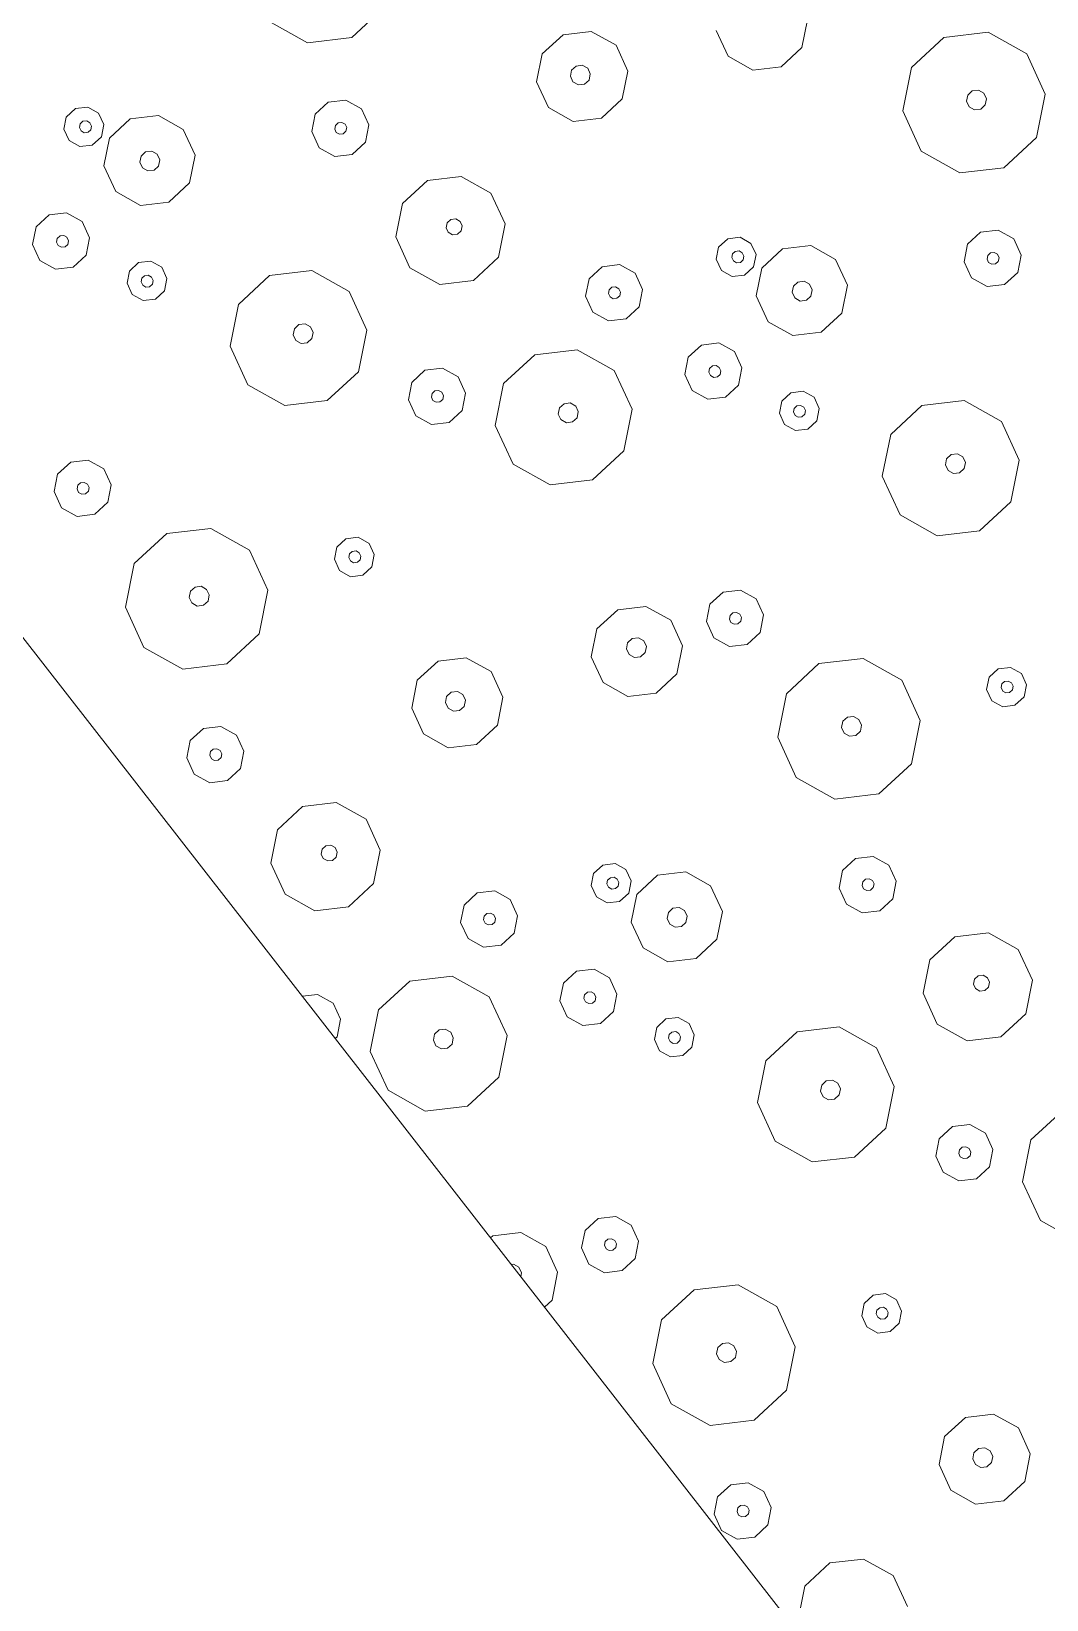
# Model space of a CAD drawing. Header units: metres. Extents: x -2858 to 512, y -1995 to 1252.
# Drawn here: x -969.547 to -966.717, y -838.808 to -834.436 of the extents above; entities that cross this region are included whole.
import ezdxf
from ezdxf.lldxf.tags import DXFTag

# ---------------------------------------------------------------- set-up
doc = ezdxf.new("R2010")
doc.units = ezdxf.units.M
doc.layers.add('Calque commun', color=7, linetype='Continuous')
doc.layers.add('Calque11', color=7, linetype='Continuous')
tags = doc.linetypes.add('HIDDENX2', pattern=[0.75, 0.5, -0.25]).pattern_tags.tags
tags[6:7] = [DXFTag(74, 4), DXFTag(75, 0), DXFTag(340, '0'), DXFTag(46, 1.0), DXFTag(50, 0.0), DXFTag(44, 0.0), DXFTag(45, 0.0)]
tags[4:5] = [DXFTag(74, 4), DXFTag(75, 0), DXFTag(340, '0'), DXFTag(46, 1.0), DXFTag(50, 0.0), DXFTag(44, 0.0), DXFTag(45, 0.0)]

# ---------------------------------------------------------------- blocks, each defined once
blk = doc.blocks.new('geometrebondepartleger')
at = {"layer": 'Calque11', "color": 7, "linetype": 'Continuous', "lineweight": 9}
blk.add_line((150.3457, 147.4392, 79), (130.1803, 35.9078, 79), dxfattribs=at)
blk = doc.blocks.new('pattern')
at = {"layer": 'Calque commun', "color": 54, "linetype": 'Continuous', "lineweight": 9}
for p, q in [((61.6677, 38.6803), (61.7358, 38.7205)), ((61.7358, 38.7205), (61.8146, 38.713)), ((61.8146, 38.713), (61.8739, 38.6606)), ((62.1756, 38.6228), (62.2133, 38.7099)), ((61.6362, 38.6077), (61.6677, 38.6803)), ((61.8739, 38.6606), (61.8911, 38.5834)), ((61.6534, 38.5305), (61.6362, 38.6077)), ((61.7366, 38.5919), (61.7435, 38.6077)), ((61.7435, 38.6077), (61.7584, 38.6165)), ((61.7584, 38.6165), (61.7757, 38.6149)), ((61.7757, 38.6149), (61.7886, 38.6034)), ((62.1962, 38.5302), (62.1756, 38.6228)), ((61.7404, 38.575), (61.7366, 38.5919)), ((61.7534, 38.5635), (61.7404, 38.575)), ((61.7855, 38.5707), (61.7706, 38.5619)), ((61.7924, 38.5865), (61.7855, 38.5707)), ((61.7886, 38.6034), (61.7924, 38.5865)), ((61.8911, 38.5834), (61.8596, 38.5108)), ((61.7127, 38.4781), (61.6534, 38.5305)), ((61.7706, 38.5619), (61.7534, 38.5635)), ((62.2674, 38.4673), (62.1962, 38.5302)), ((61.7915, 38.4706), (61.7127, 38.4781)), ((61.8596, 38.5108), (61.7915, 38.4706)), ((62.4436, 38.5066), (62.3619, 38.4583)), ((62.3619, 38.4583), (62.2674, 38.4673)), ((61.1385, 38.3833), (61.1643, 38.2674)), ((61.1643, 38.2674), (61.1171, 38.1586)), ((62.2612, 38.2426), (62.3038, 38.2677)), ((62.3038, 38.2677), (62.353, 38.2631)), ((62.353, 38.2631), (62.3901, 38.2303)), ((62.2415, 38.1972), (62.2612, 38.2426)), ((62.3901, 38.2303), (62.4008, 38.1821)), ((62.2523, 38.149), (62.2415, 38.1972)), ((62.3037, 38.1921), (62.3079, 38.2016)), ((62.306, 38.182), (62.3037, 38.1921)), ((62.3138, 38.1751), (62.306, 38.182)), ((62.3079, 38.2016), (62.3168, 38.2069)), ((62.3241, 38.1741), (62.3138, 38.1751)), ((62.3168, 38.2069), (62.3271, 38.2059)), ((62.3331, 38.1794), (62.3241, 38.1741)), ((62.3271, 38.2059), (62.3349, 38.1991)), ((62.3372, 38.1889), (62.3331, 38.1794)), ((62.3349, 38.1991), (62.3372, 38.1889)), ((62.4008, 38.1821), (62.3812, 38.1367)), ((61.1171, 38.1586), (61.0149, 38.0982)), ((61.5967, 38.116), (61.6105, 38.1478)), ((61.6105, 38.1478), (61.6403, 38.1654)), ((61.6386, 38.1227), (61.6475, 38.128)), ((61.6403, 38.1654), (61.6747, 38.1621)), ((61.6475, 38.128), (61.6579, 38.127)), ((61.6579, 38.127), (61.6657, 38.1201)), ((61.6747, 38.1621), (61.7007, 38.1392)), ((61.7007, 38.1392), (61.7082, 38.1054)), ((62.2894, 38.1163), (62.2523, 38.149)), ((62.3812, 38.1367), (62.3386, 38.1116)), ((61.0149, 38.0982), (60.8968, 38.1095)), ((61.6042, 38.0822), (61.5967, 38.116)), ((61.6345, 38.1132), (61.6386, 38.1227)), ((61.6367, 38.103), (61.6345, 38.1132)), ((61.6445, 38.0962), (61.6367, 38.103)), ((61.6549, 38.0952), (61.6445, 38.0962)), ((61.6638, 38.1005), (61.6549, 38.0952)), ((61.6679, 38.11), (61.6638, 38.1005)), ((61.6657, 38.1201), (61.6679, 38.11)), ((61.7082, 38.1054), (61.6944, 38.0736)), ((62.3386, 38.1116), (62.2894, 38.1163)), ((61.1051, 38.0367), (61.1477, 38.0618)), ((61.1477, 38.0618), (61.1969, 38.0572)), ((61.1969, 38.0572), (61.2339, 38.0244)), ((61.6302, 38.0593), (61.6042, 38.0822)), ((61.6646, 38.056), (61.6302, 38.0593)), ((61.6944, 38.0736), (61.6646, 38.056)), ((61.8822, 37.9934), (61.9886, 38.0563)), ((61.9886, 38.0563), (62.1117, 38.0445)), ((62.1117, 38.0445), (62.2043, 37.9627)), ((61.0854, 37.9913), (61.1051, 38.0367)), ((61.1476, 37.9862), (61.1517, 37.9957)), ((61.1517, 37.9957), (61.1607, 38.001)), ((61.1607, 38.001), (61.171, 38)), ((61.171, 38), (61.1788, 37.9932)), ((61.2339, 38.0244), (61.2447, 37.9762)), ((61.0962, 37.9431), (61.0854, 37.9913)), ((61.1499, 37.9761), (61.1476, 37.9862)), ((61.1577, 37.9692), (61.1499, 37.9761)), ((61.168, 37.9682), (61.1577, 37.9692)), ((61.1769, 37.9735), (61.168, 37.9682)), ((61.1811, 37.983), (61.1769, 37.9735)), ((61.1788, 37.9932), (61.1811, 37.983)), ((61.2447, 37.9762), (61.225, 37.9308)), ((61.833, 37.88), (61.8822, 37.9934)), ((62.2043, 37.9627), (62.2312, 37.8421)), ((61.1332, 37.9104), (61.0962, 37.9431)), ((61.1825, 37.9057), (61.1332, 37.9104)), ((61.225, 37.9308), (61.1825, 37.9057)), ((61.8599, 37.7594), (61.833, 37.88)), ((61.9942, 37.8643), (62.0011, 37.8802)), ((61.998, 37.8474), (61.9942, 37.8643)), ((62.0011, 37.8802), (62.016, 37.889)), ((62.016, 37.889), (62.0332, 37.8873)), ((62.0332, 37.8873), (62.0462, 37.8759)), ((62.0462, 37.8759), (62.05, 37.859)), ((60.6802, 37.8047), (60.7619, 37.853)), ((60.7619, 37.853), (60.8564, 37.844)), ((60.8564, 37.844), (60.9276, 37.7811)), ((62.011, 37.8359), (61.998, 37.8474)), ((62.0282, 37.8343), (62.011, 37.8359)), ((62.0431, 37.8431), (62.0282, 37.8343)), ((62.05, 37.859), (62.0431, 37.8431)), ((62.2312, 37.8421), (62.182, 37.7287)), ((60.6424, 37.7176), (60.6802, 37.8047)), ((60.9276, 37.7811), (60.9482, 37.6885)), ((61.1577, 37.7148), (61.2599, 37.7751)), ((61.2599, 37.7751), (61.378, 37.7639)), ((61.378, 37.7639), (61.467, 37.6853)), ((61.9525, 37.6776), (61.8599, 37.7594)), ((60.663, 37.625), (60.6424, 37.7176)), ((60.7586, 37.7063), (60.7641, 37.719)), ((60.7616, 37.6927), (60.7586, 37.7063)), ((60.772, 37.6836), (60.7616, 37.6927)), ((60.7641, 37.719), (60.776, 37.726)), ((60.776, 37.726), (60.7898, 37.7247)), ((60.7977, 37.6893), (60.7858, 37.6823)), ((60.7898, 37.7247), (60.8002, 37.7155)), ((60.8032, 37.702), (60.7977, 37.6893)), ((60.8002, 37.7155), (60.8032, 37.702)), ((61.1105, 37.6059), (61.1577, 37.7148)), ((62.182, 37.7287), (62.0756, 37.6658)), ((60.7858, 37.6823), (60.772, 37.6836)), ((60.9482, 37.6885), (60.9104, 37.6014)), ((61.467, 37.6853), (61.4928, 37.5695)), ((62.0756, 37.6658), (61.9525, 37.6776)), ((60.7342, 37.5621), (60.663, 37.625)), ((61.1363, 37.4901), (61.1105, 37.6059)), ((61.2558, 37.5917), (61.2627, 37.6076)), ((61.2627, 37.6076), (61.2776, 37.6164)), ((61.2776, 37.6164), (61.2948, 37.6147)), ((61.2948, 37.6147), (61.3078, 37.6033)), ((61.3078, 37.6033), (61.3115, 37.5864)), ((60.8287, 37.5531), (60.7342, 37.5621)), ((60.9104, 37.6014), (60.8287, 37.5531)), ((61.2595, 37.5748), (61.2558, 37.5917)), ((61.2725, 37.5634), (61.2595, 37.5748)), ((61.2897, 37.5617), (61.2725, 37.5634)), ((61.3046, 37.5705), (61.2897, 37.5617)), ((61.3115, 37.5864), (61.3046, 37.5705)), ((61.4928, 37.5695), (61.4455, 37.4606)), ((61.2252, 37.4116), (61.1363, 37.4901)), ((61.9349, 37.4265), (61.9546, 37.4719)), ((61.9546, 37.4719), (61.9971, 37.497)), ((61.9971, 37.497), (62.0464, 37.4923)), ((62.0464, 37.4923), (62.0834, 37.4596)), ((61.4455, 37.4606), (61.3434, 37.4003)), ((61.9971, 37.4214), (62.0012, 37.4309)), ((62.0012, 37.4309), (62.0102, 37.4362)), ((62.0102, 37.4362), (62.0205, 37.4352)), ((62.0205, 37.4352), (62.0283, 37.4283)), ((62.0283, 37.4283), (62.0305, 37.4182)), ((62.0834, 37.4596), (62.0942, 37.4113)), ((61.3434, 37.4003), (61.2252, 37.4116)), ((61.9456, 37.3782), (61.9349, 37.4265)), ((61.9994, 37.4112), (61.9971, 37.4214)), ((62.0071, 37.4044), (61.9994, 37.4112)), ((62.0175, 37.4034), (62.0071, 37.4044)), ((62.0264, 37.4087), (62.0175, 37.4034)), ((62.0305, 37.4182), (62.0264, 37.4087)), ((62.0942, 37.4113), (62.0745, 37.366)), ((62.1696, 37.3615), (62.2377, 37.4017)), ((62.2377, 37.4017), (62.2663, 37.399)), ((60.728, 37.3374), (60.7706, 37.3626)), ((60.7706, 37.3626), (60.8198, 37.3579)), ((60.8198, 37.3579), (60.8569, 37.3251)), ((61.9827, 37.3455), (61.9456, 37.3782)), ((62.0319, 37.3408), (61.9827, 37.3455)), ((62.0745, 37.366), (62.0319, 37.3408)), ((62.1381, 37.2889), (62.1696, 37.3615)), ((60.7084, 37.2921), (60.728, 37.3374)), ((60.7706, 37.2869), (60.7747, 37.2965)), ((60.7747, 37.2965), (60.7836, 37.3017)), ((60.7836, 37.3017), (60.794, 37.3007)), ((60.794, 37.3007), (60.8018, 37.2939)), ((60.8569, 37.3251), (60.8676, 37.2769)), ((60.0773, 37.2426), (60.1071, 37.2602)), ((60.1071, 37.2602), (60.1416, 37.2569)), ((60.1416, 37.2569), (60.1675, 37.234)), ((60.7191, 37.2438), (60.7084, 37.2921)), ((60.7728, 37.2768), (60.7706, 37.2869)), ((60.7806, 37.2699), (60.7728, 37.2768)), ((60.7909, 37.2689), (60.7806, 37.2699)), ((60.7999, 37.2742), (60.7909, 37.2689)), ((60.804, 37.2837), (60.7999, 37.2742)), ((60.8018, 37.2939), (60.804, 37.2837)), ((60.8676, 37.2769), (60.848, 37.2315)), ((62.1553, 37.2117), (62.1381, 37.2889)), ((62.2311, 37.2716), (62.238, 37.2874)), ((62.2349, 37.2547), (62.2311, 37.2716)), ((62.2394, 37.2507), (62.2349, 37.2547)), ((62.238, 37.2874), (62.2471, 37.2928)), ((60.0635, 37.2108), (60.0773, 37.2426)), ((60.0711, 37.177), (60.0635, 37.2108)), ((60.1013, 37.208), (60.1054, 37.2175)), ((60.1054, 37.2175), (60.1144, 37.2228)), ((60.1144, 37.2228), (60.1247, 37.2218)), ((60.1247, 37.2218), (60.1325, 37.2149)), ((60.1325, 37.2149), (60.1347, 37.2048)), ((60.1675, 37.234), (60.175, 37.2002)), ((60.7562, 37.2111), (60.7191, 37.2438)), ((60.8054, 37.2064), (60.7562, 37.2111)), ((60.848, 37.2315), (60.8054, 37.2064)), ((61.4224, 37.2038), (61.4522, 37.2214)), ((61.4522, 37.2214), (61.4866, 37.2182)), ((61.4866, 37.2182), (61.5126, 37.1952)), ((62.2147, 37.1593), (62.1553, 37.2117)), ((60.097, 37.1541), (60.0711, 37.177)), ((60.1036, 37.1978), (60.1013, 37.208)), ((60.1113, 37.191), (60.1036, 37.1978)), ((60.1217, 37.19), (60.1113, 37.191)), ((60.1306, 37.1953), (60.1217, 37.19)), ((60.1347, 37.2048), (60.1306, 37.1953)), ((60.1613, 37.1684), (60.1314, 37.1508)), ((60.175, 37.2002), (60.1613, 37.1684)), ((61.4086, 37.1721), (61.4224, 37.2038)), ((61.4161, 37.1383), (61.4086, 37.1721)), ((61.448, 37.1693), (61.4522, 37.1789)), ((61.4503, 37.1592), (61.448, 37.1693)), ((61.4522, 37.1789), (61.4611, 37.1841)), ((61.4611, 37.1841), (61.4714, 37.1832)), ((61.4714, 37.1832), (61.4792, 37.1763)), ((61.4815, 37.1661), (61.4773, 37.1566)), ((61.4792, 37.1763), (61.4815, 37.1661)), ((61.5126, 37.1952), (61.5201, 37.1615)), ((60.1314, 37.1508), (60.097, 37.1541)), ((60.349, 37.0882), (60.4554, 37.1511)), ((60.4554, 37.1511), (60.5785, 37.1393)), ((60.5785, 37.1393), (60.6711, 37.0575)), ((61.4421, 37.1154), (61.4161, 37.1383)), ((61.4581, 37.1523), (61.4503, 37.1592)), ((61.4684, 37.1513), (61.4581, 37.1523)), ((61.4773, 37.1566), (61.4684, 37.1513)), ((61.5063, 37.1297), (61.4765, 37.1121)), ((61.5201, 37.1615), (61.5063, 37.1297)), ((62.2228, 37.1586), (62.2147, 37.1593)), ((60.2998, 36.9748), (60.349, 37.0882)), ((61.4765, 37.1121), (61.4421, 37.1154)), ((60.6711, 37.0575), (60.698, 36.9369)), ((61.1136, 37.0328), (61.1817, 37.073)), ((61.1817, 37.073), (61.2605, 37.0655)), ((61.2605, 37.0655), (61.3198, 37.0131)), ((61.0822, 36.9602), (61.1136, 37.0328)), ((61.3198, 37.0131), (61.337, 36.9359)), ((61.4813, 36.9672), (61.5239, 36.9923)), ((61.5239, 36.9923), (61.5731, 36.9876)), ((60.3267, 36.8542), (60.2998, 36.9748)), ((60.461, 36.9591), (60.4679, 36.975)), ((60.4648, 36.9422), (60.461, 36.9591)), ((60.4679, 36.975), (60.4828, 36.9838)), ((60.4828, 36.9838), (60.5001, 36.9821)), ((60.5001, 36.9821), (60.513, 36.9707)), ((60.5168, 36.9538), (60.5099, 36.9379)), ((60.513, 36.9707), (60.5168, 36.9538)), ((61.0994, 36.883), (61.0822, 36.9602)), ((61.1824, 36.9525), (61.1893, 36.9684)), ((61.1861, 36.9356), (61.1824, 36.9525)), ((61.1893, 36.9684), (61.2042, 36.9772)), ((61.2042, 36.9772), (61.2214, 36.9756)), ((61.2214, 36.9756), (61.2344, 36.9641)), ((61.2381, 36.9472), (61.2313, 36.9313)), ((61.2344, 36.9641), (61.2381, 36.9472)), ((61.4617, 36.9218), (61.4813, 36.9672)), ((61.5731, 36.9876), (61.6102, 36.9549)), ((61.6102, 36.9549), (61.621, 36.9066)), ((60.4778, 36.9308), (60.4648, 36.9422)), ((60.495, 36.9291), (60.4778, 36.9308)), ((60.5099, 36.9379), (60.495, 36.9291)), ((60.698, 36.9369), (60.6489, 36.8235)), ((61.1991, 36.9242), (61.1861, 36.9356)), ((61.2164, 36.9225), (61.1991, 36.9242)), ((61.2313, 36.9313), (61.2164, 36.9225)), ((61.337, 36.9359), (61.3055, 36.8634)), ((61.4724, 36.8735), (61.4617, 36.9218)), ((61.5226, 36.9196), (61.5267, 36.9291)), ((61.5248, 36.9095), (61.5226, 36.9196)), ((61.5326, 36.9026), (61.5248, 36.9095)), ((61.5267, 36.9291), (61.5357, 36.9344)), ((61.543, 36.9016), (61.5326, 36.9026)), ((61.5357, 36.9344), (61.546, 36.9334)), ((61.5519, 36.9069), (61.543, 36.9016)), ((61.546, 36.9334), (61.5538, 36.9265)), ((61.556, 36.9164), (61.5519, 36.9069)), ((61.5538, 36.9265), (61.556, 36.9164)), ((61.621, 36.9066), (61.6013, 36.8613)), ((59.6245, 36.8096), (59.7267, 36.8699)), ((59.7267, 36.8699), (59.8448, 36.8587)), ((59.8448, 36.8587), (59.9338, 36.7801)), ((61.1587, 36.8306), (61.0994, 36.883)), ((61.3055, 36.8634), (61.2374, 36.8231)), ((61.5095, 36.8408), (61.4724, 36.8735)), ((61.6013, 36.8613), (61.5587, 36.8361)), ((61.7717, 36.8164), (61.8739, 36.8767)), ((61.8739, 36.8767), (61.992, 36.8654)), ((61.992, 36.8654), (62.081, 36.7869)), ((60.4194, 36.7724), (60.3267, 36.8542)), ((60.6489, 36.8235), (60.5424, 36.7606)), ((61.2374, 36.8231), (61.1587, 36.8306)), ((61.5587, 36.8361), (61.5095, 36.8408)), ((61.7245, 36.7075), (61.7717, 36.8164)), ((59.5773, 36.7007), (59.6245, 36.8096)), ((59.9338, 36.7801), (59.9596, 36.6643)), ((60.5424, 36.7606), (60.4194, 36.7724)), ((61.2062, 36.7546), (61.22, 36.7863)), ((61.22, 36.7863), (61.2498, 36.8039)), ((61.2498, 36.8039), (61.2842, 36.8006)), ((61.2842, 36.8006), (61.3102, 36.7777)), ((61.3102, 36.7777), (61.3177, 36.7439)), ((62.081, 36.7869), (62.1068, 36.6711)), ((61.2137, 36.7208), (61.2062, 36.7546)), ((61.2418, 36.7542), (61.246, 36.7637)), ((61.2441, 36.7441), (61.2418, 36.7542)), ((61.2519, 36.7372), (61.2441, 36.7441)), ((61.246, 36.7637), (61.2549, 36.769)), ((61.2622, 36.7362), (61.2519, 36.7372)), ((61.2549, 36.769), (61.2652, 36.768)), ((61.2712, 36.7415), (61.2622, 36.7362)), ((61.2652, 36.768), (61.273, 36.7611)), ((61.2753, 36.751), (61.2712, 36.7415)), ((61.273, 36.7611), (61.2753, 36.751)), ((61.3177, 36.7439), (61.3039, 36.7122)), ((59.6031, 36.5849), (59.5773, 36.7007)), ((59.7226, 36.6865), (59.7295, 36.7024)), ((59.7264, 36.6696), (59.7226, 36.6865)), ((59.7295, 36.7024), (59.7444, 36.7112)), ((59.7444, 36.7112), (59.7616, 36.7095)), ((59.7616, 36.7095), (59.7746, 36.6981)), ((59.7746, 36.6981), (59.7783, 36.6812)), ((61.2397, 36.6979), (61.2137, 36.7208)), ((61.2741, 36.6946), (61.2397, 36.6979)), ((61.3039, 36.7122), (61.2741, 36.6946)), ((61.7503, 36.5917), (61.7245, 36.7075)), ((61.8698, 36.6933), (61.8767, 36.7092)), ((61.8736, 36.6764), (61.8698, 36.6933)), ((61.8767, 36.7092), (61.8916, 36.718)), ((61.8916, 36.718), (61.9088, 36.7163)), ((61.9088, 36.7163), (61.9218, 36.7049)), ((61.9256, 36.688), (61.9187, 36.6721)), ((61.9218, 36.7049), (61.9256, 36.688)), ((59.7393, 36.6582), (59.7264, 36.6696)), ((59.7566, 36.6565), (59.7393, 36.6582)), ((59.7715, 36.6653), (59.7566, 36.6565)), ((59.7783, 36.6812), (59.7715, 36.6653)), ((59.9596, 36.6643), (59.9124, 36.5554)), ((61.5033, 36.6153), (61.5458, 36.6405)), ((61.5458, 36.6405), (61.5951, 36.6358)), ((61.8865, 36.6649), (61.8736, 36.6764)), ((61.9038, 36.6633), (61.8865, 36.6649)), ((61.9187, 36.6721), (61.9038, 36.6633)), ((62.1068, 36.6711), (62.0596, 36.5622)), ((61.4836, 36.57), (61.5033, 36.6153)), ((61.5951, 36.6358), (61.6321, 36.603)), ((61.6321, 36.603), (61.6429, 36.5548)), ((59.6921, 36.5064), (59.6031, 36.5849)), ((59.9124, 36.5554), (59.8102, 36.4951)), ((60.4017, 36.5213), (60.4214, 36.5667)), ((60.4214, 36.5667), (60.464, 36.5918)), ((60.464, 36.5918), (60.5132, 36.5871)), ((60.5132, 36.5871), (60.5503, 36.5544)), ((60.5503, 36.5544), (60.561, 36.5061)), ((61.4944, 36.5217), (61.4836, 36.57)), ((61.5458, 36.5648), (61.5499, 36.5744)), ((61.5481, 36.5547), (61.5458, 36.5648)), ((61.5558, 36.5478), (61.5481, 36.5547)), ((61.5499, 36.5744), (61.5589, 36.5796)), ((61.5589, 36.5796), (61.5692, 36.5786)), ((61.5692, 36.5786), (61.577, 36.5718)), ((61.5793, 36.5616), (61.5751, 36.5521)), ((61.577, 36.5718), (61.5793, 36.5616)), ((61.6429, 36.5548), (61.6232, 36.5094)), ((61.8393, 36.5131), (61.7503, 36.5917)), ((62.0596, 36.5622), (61.9574, 36.5019)), ((60.4125, 36.473), (60.4017, 36.5213)), ((60.4639, 36.5162), (60.468, 36.5257)), ((60.4662, 36.506), (60.4639, 36.5162)), ((60.468, 36.5257), (60.477, 36.531)), ((60.477, 36.531), (60.4873, 36.53)), ((60.4873, 36.53), (60.4951, 36.5231)), ((60.4974, 36.513), (60.4932, 36.5035)), ((60.4951, 36.5231), (60.4974, 36.513)), ((61.5314, 36.489), (61.4944, 36.5217)), ((61.5662, 36.5468), (61.5558, 36.5478)), ((61.5751, 36.5521), (61.5662, 36.5468)), ((61.6232, 36.5094), (61.5806, 36.4843)), ((61.9574, 36.5019), (61.8393, 36.5131)), ((59.8102, 36.4951), (59.6921, 36.5064)), ((60.4495, 36.4403), (60.4125, 36.473)), ((60.474, 36.4992), (60.4662, 36.506)), ((60.4843, 36.4982), (60.474, 36.4992)), ((60.4932, 36.5035), (60.4843, 36.4982)), ((60.561, 36.5061), (60.5413, 36.4608)), ((60.6364, 36.4563), (60.7046, 36.4965)), ((60.7046, 36.4965), (60.7833, 36.489)), ((60.7833, 36.489), (60.8426, 36.4367)), ((61.5806, 36.4843), (61.5314, 36.489)), ((62.0476, 36.4403), (62.0902, 36.4655)), ((62.0902, 36.4655), (62.0974, 36.4648)), ((59.1752, 36.3869), (59.1949, 36.4322)), ((59.1949, 36.4322), (59.2374, 36.4574)), ((59.2374, 36.4574), (59.2867, 36.4527)), ((59.2867, 36.4527), (59.3237, 36.4199)), ((60.4988, 36.4356), (60.4495, 36.4403)), ((60.5413, 36.4608), (60.4988, 36.4356)), ((60.605, 36.3837), (60.6364, 36.4563)), ((60.8426, 36.4367), (60.8598, 36.3594)), ((62.0279, 36.395), (62.0476, 36.4403)), ((59.1859, 36.3386), (59.1752, 36.3869)), ((59.2374, 36.3817), (59.2415, 36.3913)), ((59.2396, 36.3716), (59.2374, 36.3817)), ((59.2415, 36.3913), (59.2505, 36.3965)), ((59.2505, 36.3965), (59.2608, 36.3956)), ((59.2608, 36.3956), (59.2686, 36.3887)), ((59.2708, 36.3785), (59.2667, 36.369)), ((59.2686, 36.3887), (59.2708, 36.3785)), ((59.3237, 36.4199), (59.3345, 36.3717)), ((60.6222, 36.3065), (60.605, 36.3837)), ((60.698, 36.3664), (60.7049, 36.3822)), ((60.7049, 36.3822), (60.7198, 36.391)), ((60.7198, 36.391), (60.737, 36.3894)), ((60.737, 36.3894), (60.75, 36.3779)), ((60.75, 36.3779), (60.7537, 36.361)), ((62.0387, 36.3467), (62.0279, 36.395)), ((59.223, 36.3059), (59.1859, 36.3386)), ((59.2474, 36.3647), (59.2396, 36.3716)), ((59.2578, 36.3637), (59.2474, 36.3647)), ((59.2667, 36.369), (59.2578, 36.3637)), ((59.3345, 36.3717), (59.3148, 36.3263)), ((60.7017, 36.3495), (60.698, 36.3664)), ((60.7147, 36.338), (60.7017, 36.3495)), ((60.7319, 36.3364), (60.7147, 36.338)), ((60.7468, 36.3452), (60.7319, 36.3364)), ((60.7537, 36.361), (60.7468, 36.3452)), ((60.8598, 36.3594), (60.8284, 36.2869)), ((62.0709, 36.3183), (62.0387, 36.3467)), ((59.2722, 36.3012), (59.223, 36.3059)), ((59.3148, 36.3263), (59.2722, 36.3012)), ((59.8754, 36.2669), (59.8892, 36.2986)), ((59.8892, 36.2986), (59.919, 36.3162)), ((59.919, 36.3162), (59.9534, 36.313)), ((59.9534, 36.313), (59.9794, 36.2901)), ((59.9794, 36.2901), (59.9869, 36.2563)), ((60.6815, 36.2542), (60.6222, 36.3065)), ((59.8829, 36.2331), (59.8754, 36.2669)), ((59.9149, 36.2641), (59.919, 36.2737)), ((59.9171, 36.254), (59.9149, 36.2641)), ((59.9249, 36.2471), (59.9171, 36.254)), ((59.919, 36.2737), (59.9279, 36.2789)), ((59.9352, 36.2462), (59.9249, 36.2471)), ((59.9279, 36.2789), (59.9383, 36.278)), ((59.9442, 36.2514), (59.9352, 36.2462)), ((59.9383, 36.278), (59.946, 36.2711)), ((59.9483, 36.261), (59.9442, 36.2514)), ((59.946, 36.2711), (59.9483, 36.261)), ((59.9869, 36.2563), (59.9731, 36.2245)), ((60.7602, 36.2466), (60.6815, 36.2542)), ((60.8284, 36.2869), (60.7602, 36.2466)), ((61.6227, 36.2084), (61.7044, 36.2566)), ((61.7044, 36.2566), (61.7989, 36.2476)), ((61.7989, 36.2476), (61.8701, 36.1848)), ((58.8158, 36.183), (58.9223, 36.2459)), ((58.9223, 36.2459), (59.0453, 36.2342)), ((59.0453, 36.2342), (59.138, 36.1523)), ((59.9089, 36.2102), (59.8829, 36.2331)), ((59.9433, 36.2069), (59.9089, 36.2102)), ((59.9731, 36.2245), (59.9433, 36.2069)), ((61.077, 36.1787), (61.1451, 36.219)), ((61.1451, 36.219), (61.2239, 36.2114)), ((61.2239, 36.2114), (61.2832, 36.1591)), ((61.5849, 36.1213), (61.6227, 36.2084)), ((58.7667, 36.0696), (58.8158, 36.183)), ((59.5805, 36.1276), (59.6486, 36.1678)), ((59.6486, 36.1678), (59.7273, 36.1603)), ((59.7273, 36.1603), (59.7866, 36.108)), ((61.0456, 36.1062), (61.077, 36.1787)), ((61.2832, 36.1591), (61.3004, 36.0819)), ((61.8701, 36.1848), (61.8907, 36.0921)), ((59.138, 36.1523), (59.1649, 36.0317)), ((59.549, 36.055), (59.5805, 36.1276)), ((61.6055, 36.0286), (61.5849, 36.1213)), ((61.7011, 36.1099), (61.7066, 36.1226)), ((61.7066, 36.1226), (61.7185, 36.1296)), ((61.7185, 36.1296), (61.7323, 36.1283)), ((61.7323, 36.1283), (61.7427, 36.1192)), ((61.7427, 36.1192), (61.7457, 36.1056)), ((58.9348, 36.0698), (58.9496, 36.0786)), ((58.9496, 36.0786), (58.9669, 36.0769)), ((58.9669, 36.0769), (58.9799, 36.0655)), ((59.6561, 36.0632), (59.671, 36.072)), ((59.671, 36.072), (59.6882, 36.0704)), ((59.7866, 36.108), (59.8038, 36.0307)), ((59.9482, 36.062), (59.9907, 36.0871)), ((59.9907, 36.0871), (60.04, 36.0824)), ((60.04, 36.0824), (60.077, 36.0497)), ((61.0628, 36.0289), (61.0456, 36.1062)), ((61.146, 36.0903), (61.1529, 36.1062)), ((61.1497, 36.0734), (61.146, 36.0903)), ((61.1627, 36.062), (61.1497, 36.0734)), ((61.1529, 36.1062), (61.1678, 36.115)), ((61.1678, 36.115), (61.185, 36.1133)), ((61.185, 36.1133), (61.198, 36.1019)), ((61.2017, 36.085), (61.1948, 36.0691)), ((61.198, 36.1019), (61.2017, 36.085)), ((61.3004, 36.0819), (61.2689, 36.0093)), ((61.7041, 36.0964), (61.7011, 36.1099)), ((61.7145, 36.0872), (61.7041, 36.0964)), ((61.7283, 36.0859), (61.7145, 36.0872)), ((61.7402, 36.0929), (61.7283, 36.0859)), ((61.7457, 36.1056), (61.7402, 36.0929)), ((61.8907, 36.0921), (61.8529, 36.005)), ((58.7935, 35.949), (58.7667, 36.0696)), ((58.9279, 36.0539), (58.9348, 36.0698)), ((58.9316, 36.037), (58.9279, 36.0539)), ((58.9446, 36.0256), (58.9316, 36.037)), ((58.9767, 36.0327), (58.9618, 36.0239)), ((58.9836, 36.0486), (58.9767, 36.0327)), ((58.9799, 36.0655), (58.9836, 36.0486)), ((59.1649, 36.0317), (59.1157, 35.9183)), ((59.5662, 35.9778), (59.549, 36.055)), ((59.6492, 36.0473), (59.6561, 36.0632)), ((59.653, 36.0304), (59.6492, 36.0473)), ((59.6659, 36.019), (59.653, 36.0304)), ((59.6882, 36.0704), (59.7012, 36.0589)), ((59.705, 36.042), (59.6981, 36.0261)), ((59.7012, 36.0589), (59.705, 36.042)), ((59.8038, 36.0307), (59.7724, 35.9582)), ((59.9285, 36.0166), (59.9482, 36.062)), ((59.9935, 36.0239), (60.0025, 36.0292)), ((60.0025, 36.0292), (60.0128, 36.0282)), ((60.0128, 36.0282), (60.0206, 36.0214)), ((60.077, 36.0497), (60.0878, 36.0014)), ((61.1221, 35.9766), (61.0628, 36.0289)), ((61.1799, 36.0603), (61.1627, 36.062)), ((61.1948, 36.0691), (61.1799, 36.0603)), ((61.6767, 35.9658), (61.6055, 36.0286)), ((58.9618, 36.0239), (58.9446, 36.0256)), ((59.6832, 36.0174), (59.6659, 36.019)), ((59.6981, 36.0261), (59.6832, 36.0174)), ((59.9393, 35.9683), (59.9285, 36.0166)), ((59.9894, 36.0144), (59.9935, 36.0239)), ((59.9917, 36.0043), (59.9894, 36.0144)), ((59.9994, 35.9974), (59.9917, 36.0043)), ((60.0098, 35.9964), (59.9994, 35.9974)), ((60.0187, 36.0017), (60.0098, 35.9964)), ((60.0229, 36.0112), (60.0187, 36.0017)), ((60.0206, 36.0214), (60.0229, 36.0112)), ((60.0878, 36.0014), (60.0681, 35.9561)), ((61.2689, 36.0093), (61.2008, 35.9691)), ((61.8529, 36.005), (61.7712, 35.9568)), ((58.8862, 35.8672), (58.7935, 35.949)), ((59.6255, 35.9254), (59.5662, 35.9778)), ((59.7724, 35.9582), (59.7042, 35.9179)), ((59.9763, 35.9356), (59.9393, 35.9683)), ((60.0681, 35.9561), (60.0255, 35.9309)), ((60.2386, 35.9112), (60.3407, 35.9715)), ((60.3407, 35.9715), (60.4589, 35.9602)), ((60.4589, 35.9602), (60.5478, 35.8817)), ((61.2008, 35.9691), (61.1221, 35.9766)), ((61.7712, 35.9568), (61.6767, 35.9658)), ((59.1157, 35.9183), (59.0092, 35.8554)), ((59.7042, 35.9179), (59.6255, 35.9254)), ((59.6868, 35.8811), (59.7166, 35.8987)), ((59.7166, 35.8987), (59.751, 35.8954)), ((60.0255, 35.9309), (59.9763, 35.9356)), ((60.1914, 35.8023), (60.2386, 35.9112)), ((59.0092, 35.8554), (58.8862, 35.8672)), ((59.673, 35.8494), (59.6868, 35.8811)), ((59.7087, 35.849), (59.7128, 35.8585)), ((59.7128, 35.8585), (59.7217, 35.8638)), ((59.7217, 35.8638), (59.7321, 35.8628)), ((59.7321, 35.8628), (59.7398, 35.8559)), ((59.7398, 35.8559), (59.7421, 35.8458)), ((59.751, 35.8954), (59.777, 35.8725)), ((59.777, 35.8725), (59.7845, 35.8388)), ((60.5478, 35.8817), (60.5736, 35.7659)), ((59.6805, 35.8156), (59.673, 35.8494)), ((59.7065, 35.7927), (59.6805, 35.8156)), ((59.7109, 35.8389), (59.7087, 35.849)), ((59.7187, 35.832), (59.7109, 35.8389)), ((59.729, 35.831), (59.7187, 35.832)), ((59.738, 35.8363), (59.729, 35.831)), ((59.7421, 35.8458), (59.738, 35.8363)), ((59.7845, 35.8388), (59.7707, 35.807)), ((60.3435, 35.804), (60.3584, 35.8128)), ((60.3584, 35.8128), (60.3757, 35.8111)), ((60.3757, 35.8111), (60.3886, 35.7997)), ((59.7409, 35.7894), (59.7065, 35.7927)), ((59.7707, 35.807), (59.7409, 35.7894)), ((60.2172, 35.6865), (60.1914, 35.8023)), ((60.3366, 35.7881), (60.3435, 35.804)), ((60.3404, 35.7712), (60.3366, 35.7881)), ((60.3534, 35.7598), (60.3404, 35.7712)), ((60.3855, 35.7669), (60.3706, 35.7581)), ((60.3924, 35.7828), (60.3855, 35.7669)), ((60.3886, 35.7997), (60.3924, 35.7828)), ((60.5736, 35.7659), (60.5264, 35.657)), ((61.6705, 35.7411), (61.7131, 35.7662)), ((61.7131, 35.7662), (61.7623, 35.7615)), ((59.9701, 35.7101), (60.0127, 35.7353)), ((60.0127, 35.7353), (60.0619, 35.7306)), ((60.0619, 35.7306), (60.099, 35.6978)), ((60.3706, 35.7581), (60.3534, 35.7598)), ((61.6509, 35.6957), (61.6705, 35.7411)), ((61.7623, 35.7615), (61.7994, 35.7288)), ((61.7994, 35.7288), (61.8101, 35.6805)), ((59.9504, 35.6648), (59.9701, 35.7101)), ((60.099, 35.6978), (60.1097, 35.6496)), ((60.3061, 35.6079), (60.2172, 35.6865)), ((61.6616, 35.6474), (61.6509, 35.6957)), ((61.7131, 35.6906), (61.7172, 35.7001)), ((61.7153, 35.6804), (61.7131, 35.6906)), ((61.7231, 35.6736), (61.7153, 35.6804)), ((61.7172, 35.7001), (61.7261, 35.7054)), ((61.7261, 35.7054), (61.7365, 35.7044)), ((61.7424, 35.6779), (61.7334, 35.6726)), ((61.7365, 35.7044), (61.7443, 35.6975)), ((61.7465, 35.6874), (61.7424, 35.6779)), ((61.7443, 35.6975), (61.7465, 35.6874)), ((61.8101, 35.6805), (61.7905, 35.6352)), ((59.9612, 35.6165), (59.9504, 35.6648)), ((60.0126, 35.6596), (60.0168, 35.6692)), ((60.0149, 35.6495), (60.0126, 35.6596)), ((60.0227, 35.6426), (60.0149, 35.6495)), ((60.0168, 35.6692), (60.0257, 35.6744)), ((60.033, 35.6416), (60.0227, 35.6426)), ((60.0257, 35.6744), (60.036, 35.6735)), ((60.0419, 35.6469), (60.033, 35.6416)), ((60.036, 35.6735), (60.0438, 35.6666)), ((60.0461, 35.6564), (60.0419, 35.6469)), ((60.0438, 35.6666), (60.0461, 35.6564)), ((60.1097, 35.6496), (60.09, 35.6042)), ((60.5264, 35.657), (60.4242, 35.5967)), ((61.006, 35.6145), (61.0198, 35.6462)), ((61.0198, 35.6462), (61.0496, 35.6638)), ((61.0496, 35.6638), (61.084, 35.6605)), ((61.084, 35.6605), (61.11, 35.6376)), ((61.11, 35.6376), (61.1175, 35.6038)), ((61.6987, 35.6147), (61.6616, 35.6474)), ((61.7334, 35.6726), (61.7231, 35.6736)), ((61.7905, 35.6352), (61.7479, 35.61)), ((59.1033, 35.5511), (59.1714, 35.5913)), ((59.1714, 35.5913), (59.2501, 35.5838)), ((59.9982, 35.5838), (59.9612, 35.6165)), ((60.09, 35.6042), (60.0475, 35.5791)), ((60.4242, 35.5967), (60.3061, 35.6079)), ((61.0135, 35.5807), (61.006, 35.6145)), ((61.0438, 35.6116), (61.0479, 35.6211)), ((61.0461, 35.6015), (61.0438, 35.6116)), ((61.0538, 35.5946), (61.0461, 35.6015)), ((61.0479, 35.6211), (61.0569, 35.6264)), ((61.0642, 35.5936), (61.0538, 35.5946)), ((61.0569, 35.6264), (61.0672, 35.6254)), ((61.0731, 35.5989), (61.0642, 35.5936)), ((61.0672, 35.6254), (61.075, 35.6186)), ((61.0772, 35.6084), (61.0731, 35.5989)), ((61.075, 35.6186), (61.0772, 35.6084)), ((61.1175, 35.6038), (61.1037, 35.5721)), ((61.7479, 35.61), (61.6987, 35.6147)), ((59.2501, 35.5838), (59.3094, 35.5315)), ((60.0475, 35.5791), (59.9982, 35.5838)), ((60.5144, 35.5352), (60.557, 35.5603)), ((60.557, 35.5603), (60.6062, 35.5556)), ((60.6062, 35.5556), (60.6433, 35.5229)), ((61.0395, 35.5578), (61.0135, 35.5807)), ((61.0739, 35.5545), (61.0395, 35.5578)), ((61.1037, 35.5721), (61.0739, 35.5545)), ((61.2915, 35.4919), (61.3979, 35.5547)), ((61.3979, 35.5547), (61.521, 35.543)), ((59.3094, 35.5315), (59.3266, 35.4543)), ((60.4947, 35.4898), (60.5144, 35.5352)), ((60.6433, 35.5229), (60.654, 35.4746)), ((61.521, 35.543), (61.6136, 35.4612)), ((60.5055, 35.4415), (60.4947, 35.4898)), ((60.5569, 35.4847), (60.5611, 35.4942)), ((60.5592, 35.4745), (60.5569, 35.4847)), ((60.567, 35.4677), (60.5592, 35.4745)), ((60.5611, 35.4942), (60.57, 35.4995)), ((60.5773, 35.4667), (60.567, 35.4677)), ((60.57, 35.4995), (60.5803, 35.4985)), ((60.5863, 35.472), (60.5773, 35.4667)), ((60.5803, 35.4985), (60.5881, 35.4916)), ((60.5904, 35.4815), (60.5863, 35.472)), ((60.5881, 35.4916), (60.5904, 35.4815)), ((60.654, 35.4746), (60.6344, 35.4292)), ((61.2423, 35.3785), (61.2915, 35.4919)), ((61.6136, 35.4612), (61.6405, 35.3405)), ((59.3266, 35.4543), (59.2952, 35.3817)), ((60.5426, 35.4088), (60.5055, 35.4415)), ((60.6344, 35.4292), (60.5918, 35.4041)), ((60.5918, 35.4041), (60.5426, 35.4088)), ((61.2692, 35.2578), (61.2423, 35.3785)), ((61.4035, 35.3627), (61.4104, 35.3786)), ((61.4104, 35.3786), (61.4253, 35.3874)), ((61.4253, 35.3874), (61.4426, 35.3858)), ((61.4426, 35.3858), (61.4555, 35.3743)), ((61.4555, 35.3743), (61.4593, 35.3574)), ((60.0895, 35.3032), (60.1712, 35.3514)), ((60.1712, 35.3514), (60.2657, 35.3424)), ((60.2657, 35.3424), (60.3369, 35.2796)), ((61.4073, 35.3458), (61.4035, 35.3627)), ((61.4203, 35.3344), (61.4073, 35.3458)), ((61.4375, 35.3327), (61.4203, 35.3344)), ((61.4524, 35.3415), (61.4375, 35.3327)), ((61.4593, 35.3574), (61.4524, 35.3415)), ((61.6405, 35.3405), (61.5914, 35.2271)), ((59.5438, 35.2735), (59.612, 35.3138)), ((59.612, 35.3138), (59.6907, 35.3063)), ((59.6907, 35.3063), (59.75, 35.2539)), ((60.0517, 35.2161), (60.0895, 35.3032)), ((59.5124, 35.201), (59.5438, 35.2735)), ((59.75, 35.2539), (59.7672, 35.1767)), ((60.3369, 35.2796), (60.3575, 35.1869)), ((60.567, 35.2132), (60.6692, 35.2736)), ((60.6692, 35.2736), (60.7873, 35.2623)), ((60.7873, 35.2623), (60.8763, 35.1838)), ((61.3619, 35.176), (61.2692, 35.2578)), ((59.5296, 35.1237), (59.5124, 35.201)), ((59.6128, 35.1851), (59.6197, 35.201)), ((59.6197, 35.201), (59.6346, 35.2098)), ((59.6346, 35.2098), (59.6518, 35.2081)), ((59.6518, 35.2081), (59.6648, 35.1967)), ((60.0723, 35.1234), (60.0517, 35.2161)), ((60.1679, 35.2047), (60.1735, 35.2174)), ((60.1709, 35.1912), (60.1679, 35.2047)), ((60.1735, 35.2174), (60.1854, 35.2244)), ((60.1854, 35.2244), (60.1992, 35.2231)), ((60.1992, 35.2231), (60.2095, 35.214)), ((60.2125, 35.2005), (60.207, 35.1877)), ((60.2095, 35.214), (60.2125, 35.2005)), ((60.5198, 35.1044), (60.567, 35.2132)), ((61.5914, 35.2271), (61.4849, 35.1643)), ((59.6166, 35.1682), (59.6128, 35.1851)), ((59.6295, 35.1568), (59.6166, 35.1682)), ((59.6468, 35.1551), (59.6295, 35.1568)), ((59.6617, 35.1639), (59.6468, 35.1551)), ((59.6685, 35.1798), (59.6617, 35.1639)), ((59.6648, 35.1967), (59.6685, 35.1798)), ((59.7672, 35.1767), (59.7358, 35.1041)), ((60.1813, 35.182), (60.1709, 35.1912)), ((60.1951, 35.1807), (60.1813, 35.182)), ((60.207, 35.1877), (60.1951, 35.1807)), ((60.3575, 35.1869), (60.3198, 35.0998)), ((60.8763, 35.1838), (60.9021, 35.0679)), ((61.4849, 35.1643), (61.3619, 35.176)), ((59.5889, 35.0714), (59.5296, 35.1237)), ((60.1435, 35.0606), (60.0723, 35.1234)), ((60.672, 35.106), (60.6869, 35.1148)), ((60.6869, 35.1148), (60.7041, 35.1132)), ((60.7041, 35.1132), (60.7171, 35.1017)), ((59.6676, 35.0639), (59.5889, 35.0714)), ((59.7358, 35.1041), (59.6676, 35.0639)), ((60.3198, 35.0998), (60.238, 35.0516)), ((60.5456, 34.9885), (60.5198, 35.1044)), ((60.6651, 35.0902), (60.672, 35.106)), ((60.6689, 35.0733), (60.6651, 35.0902)), ((60.6818, 35.0618), (60.6689, 35.0733)), ((60.714, 35.069), (60.6991, 35.0602)), ((60.7208, 35.0848), (60.714, 35.069)), ((60.7171, 35.1017), (60.7208, 35.0848)), ((60.9021, 35.0679), (60.8549, 34.9591)), ((60.238, 35.0516), (60.1435, 35.0606)), ((60.6991, 35.0602), (60.6818, 35.0618)), ((60.6346, 34.91), (60.5456, 34.9885)), ((61.3639, 34.9703), (61.4065, 34.9954)), ((61.4065, 34.9954), (61.4557, 34.9908)), ((61.4557, 34.9908), (61.4928, 34.958)), ((60.8549, 34.9591), (60.7527, 34.8987)), ((61.3442, 34.9249), (61.3639, 34.9703)), ((61.4105, 34.9294), (61.4195, 34.9346)), ((61.4195, 34.9346), (61.4298, 34.9336)), ((61.4928, 34.958), (61.5035, 34.9098)), ((60.7527, 34.8987), (60.6346, 34.91)), ((61.355, 34.8767), (61.3442, 34.9249)), ((61.4064, 34.9198), (61.4105, 34.9294)), ((61.4087, 34.9097), (61.4064, 34.9198)), ((61.4165, 34.9028), (61.4087, 34.9097)), ((61.4268, 34.9018), (61.4165, 34.9028)), ((61.4357, 34.9071), (61.4268, 34.9018)), ((61.4298, 34.9336), (61.4376, 34.9268)), ((61.4399, 34.9166), (61.4357, 34.9071)), ((61.4376, 34.9268), (61.4399, 34.9166)), ((61.5035, 34.9098), (61.4838, 34.8644)), ((60.1374, 34.8359), (60.1799, 34.861)), ((60.1799, 34.861), (60.2292, 34.8563)), ((60.2292, 34.8563), (60.2662, 34.8236)), ((61.392, 34.844), (61.355, 34.8767)), ((61.4838, 34.8644), (61.4413, 34.8393)), ((60.1177, 34.7905), (60.1374, 34.8359)), ((60.2662, 34.8236), (60.277, 34.7753)), ((61.4413, 34.8393), (61.392, 34.844)), ((60.1284, 34.7422), (60.1177, 34.7905)), ((60.1799, 34.7854), (60.184, 34.7949)), ((60.1821, 34.7752), (60.1799, 34.7854)), ((60.1899, 34.7684), (60.1821, 34.7752)), ((60.184, 34.7949), (60.193, 34.8002)), ((60.2003, 34.7674), (60.1899, 34.7684)), ((60.193, 34.8002), (60.2033, 34.7992)), ((60.2092, 34.7727), (60.2003, 34.7674)), ((60.2033, 34.7992), (60.2111, 34.7923)), ((60.2133, 34.7822), (60.2092, 34.7727)), ((60.2111, 34.7923), (60.2133, 34.7822)), ((60.277, 34.7753), (60.2573, 34.73)), ((60.1655, 34.7095), (60.1284, 34.7422)), ((60.2573, 34.73), (60.2147, 34.7048)), ((60.8317, 34.7023), (60.8615, 34.7199)), ((60.8615, 34.7199), (60.8959, 34.7166)), ((60.8959, 34.7166), (60.9219, 34.6937)), ((60.2147, 34.7048), (60.1655, 34.7095)), ((60.8179, 34.6705), (60.8317, 34.7023)), ((60.8573, 34.6678), (60.8615, 34.6773)), ((60.8615, 34.6773), (60.8704, 34.6826)), ((60.8704, 34.6826), (60.8808, 34.6816)), ((60.8808, 34.6816), (60.8885, 34.6747)), ((60.8885, 34.6747), (60.8908, 34.6646)), ((60.9219, 34.6937), (60.9294, 34.6599)), ((59.8648, 34.6495), (59.9878, 34.6378)), ((59.9878, 34.6378), (60.0805, 34.556)), ((60.8254, 34.6368), (60.8179, 34.6705)), ((60.8514, 34.6138), (60.8254, 34.6368)), ((60.8596, 34.6576), (60.8573, 34.6678)), ((60.8674, 34.6508), (60.8596, 34.6576)), ((60.8777, 34.6498), (60.8674, 34.6508)), ((60.8867, 34.6551), (60.8777, 34.6498)), ((60.8908, 34.6646), (60.8867, 34.6551)), ((60.9294, 34.6599), (60.9156, 34.6282)), ((60.8858, 34.6106), (60.8514, 34.6138)), ((60.9156, 34.6282), (60.8858, 34.6106)), ((60.0805, 34.556), (60.1073, 34.4353)), ((60.5229, 34.5312), (60.5911, 34.5715)), ((60.5911, 34.5715), (60.6698, 34.564)), ((60.6698, 34.564), (60.7291, 34.5116)), ((60.4915, 34.4587), (60.5229, 34.5312)), ((60.7291, 34.5116), (60.7463, 34.4344)), ((60.5087, 34.3815), (60.4915, 34.4587)), ((60.5917, 34.451), (60.5986, 34.4669)), ((60.5986, 34.4669), (60.6135, 34.4757)), ((60.6135, 34.4757), (60.6307, 34.474)), ((60.6307, 34.474), (60.6437, 34.4626)), ((60.6437, 34.4626), (60.6475, 34.4457)), ((60.871, 34.4202), (60.8907, 34.4656)), ((60.8907, 34.4656), (60.9332, 34.4907)), ((60.9332, 34.4907), (60.9825, 34.4861)), ((60.9825, 34.4861), (61.0195, 34.4533)), ((60.5955, 34.4341), (60.5917, 34.451)), ((60.6084, 34.4226), (60.5955, 34.4341)), ((60.6257, 34.421), (60.6084, 34.4226)), ((60.6406, 34.4298), (60.6257, 34.421)), ((60.6475, 34.4457), (60.6406, 34.4298)), ((60.7463, 34.4344), (60.7149, 34.3618)), ((60.8818, 34.372), (60.871, 34.4202)), ((60.9319, 34.418), (60.936, 34.4276)), ((60.9342, 34.4079), (60.9319, 34.418)), ((60.936, 34.4276), (60.945, 34.4328)), ((60.945, 34.4328), (60.9553, 34.4319)), ((60.9553, 34.4319), (60.9631, 34.425)), ((60.9654, 34.4149), (60.9612, 34.4053)), ((60.9631, 34.425), (60.9654, 34.4149)), ((61.0195, 34.4533), (61.0303, 34.4051)), ((60.568, 34.3291), (60.5087, 34.3815)), ((60.9188, 34.3393), (60.8818, 34.372)), ((60.9419, 34.401), (60.9342, 34.4079)), ((60.9523, 34.4001), (60.9419, 34.401)), ((60.9612, 34.4053), (60.9523, 34.4001)), ((61.0303, 34.4051), (61.0106, 34.3597)), ((60.6467, 34.3216), (60.568, 34.3291)), ((60.7149, 34.3618), (60.6467, 34.3216)), ((60.968, 34.3346), (60.9188, 34.3393)), ((61.0106, 34.3597), (60.968, 34.3346)), ((60.6155, 34.253), (60.6293, 34.2848)), ((60.6293, 34.2848), (60.6591, 34.3024)), ((60.6591, 34.3024), (60.6935, 34.2991)), ((60.6935, 34.2991), (60.7195, 34.2762)), ((60.623, 34.2192), (60.6155, 34.253)), ((60.6512, 34.2526), (60.6553, 34.2622)), ((60.6534, 34.2425), (60.6512, 34.2526)), ((60.6612, 34.2356), (60.6534, 34.2425)), ((60.6553, 34.2622), (60.6642, 34.2674)), ((60.6715, 34.2346), (60.6612, 34.2356)), ((60.6642, 34.2674), (60.6746, 34.2665)), ((60.6805, 34.2399), (60.6715, 34.2346)), ((60.6746, 34.2665), (60.6824, 34.2596)), ((60.6846, 34.2495), (60.6805, 34.2399)), ((60.6824, 34.2596), (60.6846, 34.2495)), ((60.727, 34.2424), (60.7132, 34.2106)), ((60.7195, 34.2762), (60.727, 34.2424)), ((60.649, 34.1963), (60.623, 34.2192)), ((60.6834, 34.193), (60.649, 34.1963)), ((60.7132, 34.2106), (60.6834, 34.193))]:
    blk.add_line(p, q, dxfattribs=at)
at = {"layer": 'Calque commun', "color": 7, "linetype": 'Continuous', "lineweight": 9}
mesh = blk.add_polyface(dxfattribs=at)
corners = [(70.8497, 113.5412), (53.8349, 19.1692), (74.7282, 106.3237), (76.0435, 113.5984), (74.769, 106.1763), (58.8077, 18.2701), (114.1703, 105.207), (114.1703, 98.5387)]
mesh.append_faces([[corners[k] for k in face] for face in [(3, 4, 6)]], dxfattribs={"vtx0": -1, "vtx1": -1, "color": 7})
mesh.append_faces([[corners[k] for k in face] for face in [(3, 2, 4)]], dxfattribs={"vtx0": -1, "vtx2": -1, "color": 7})
mesh.append_faces([[corners[k] for k in face] for face in [(5, 2, 1)]], dxfattribs={"vtx1": -1, "color": 7})
mesh.append_faces([[corners[k] for k in face] for face in [(0, 1, 2), (3, 0, 2)]], dxfattribs={"vtx1": -1, "vtx2": -1, "color": 7})
mesh.append_faces([[corners[k] for k in face] for face in [(4, 7, 6)]], dxfattribs={"vtx2": -1, "color": 7})

msp = doc.modelspace()

# ---------------------------------------------------------------- linework, layer by layer
at = {"layer": 'Calque commun', "color": 3, "linetype": 'HIDDENX2', "lineweight": 18, "extrusion": (0, 0, -1)}
msp.add_arc((879.8798, -719.4797), 120.3746, 259.883419, 322.052272, dxfattribs=at)

# ---------------------------------------------------------------- block references
at = {"layer": 'Calque commun', "color": 0, "linetype": 'ByBlock', "lineweight": -2, "rotation": 228.1617603435354}
for name, p in [('geometrebondepartleger', (-916.0371, -706.7784)), ('pattern', (-954.4467, -766.6559))]:
    msp.add_blockref(name, p, dxfattribs=at)

doc.saveas('drawing.dxf')
